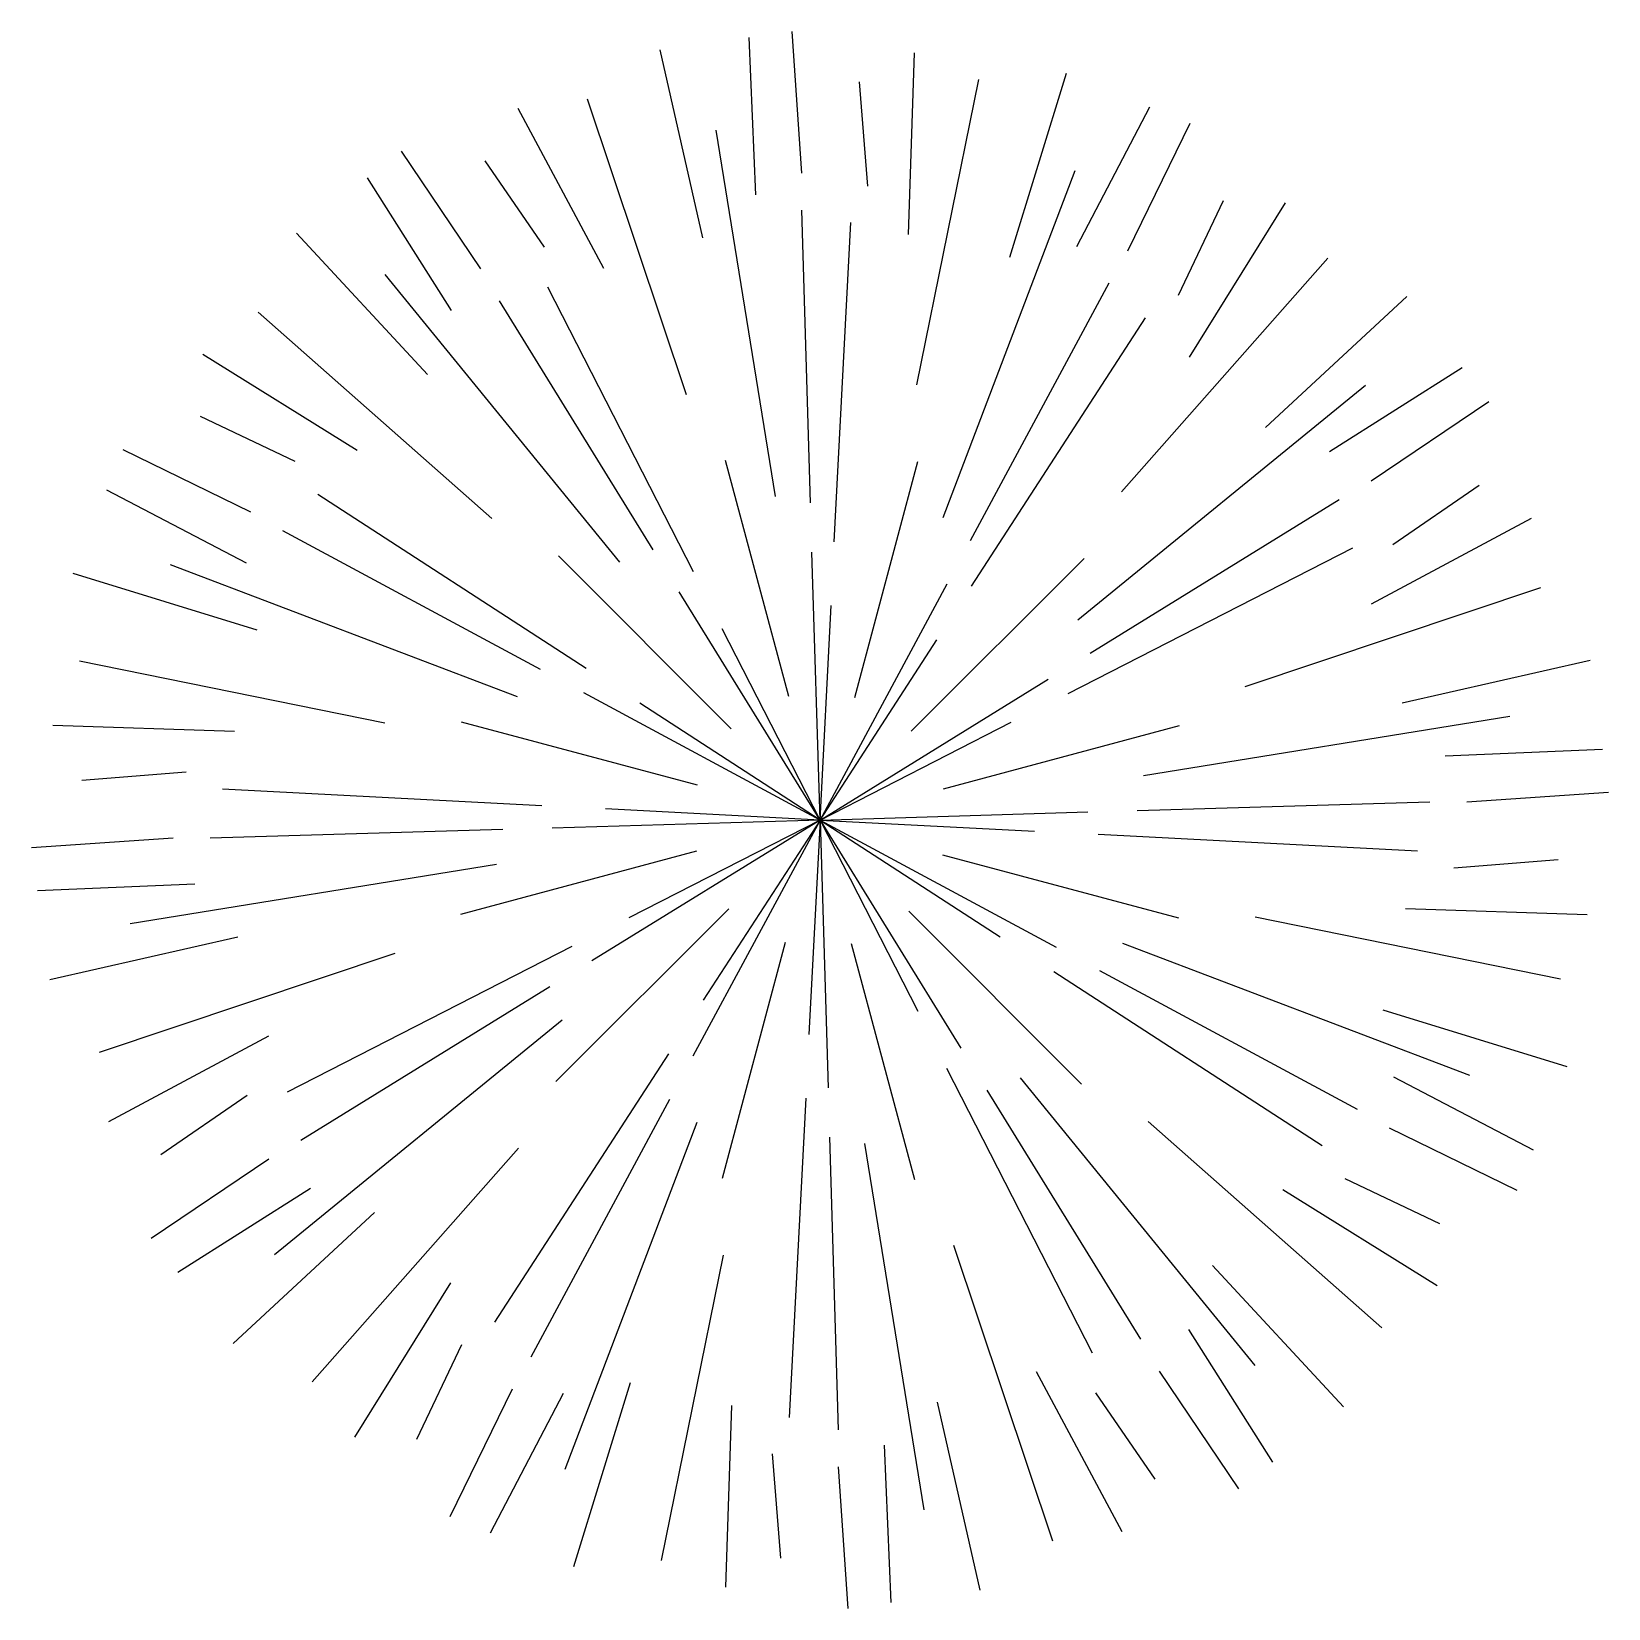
# Model space of a CAD drawing. Extents: x -5.9 to 5.9, y -5.9 to 5.9.
import ezdxf

# ---------------------------------------------------------------- set-up
doc = ezdxf.new("R2010")
doc.units = 0
doc.layers.get('0').update_dxf_attribs({"color": 94, "linetype": 'CONTINUOUS'})

msp = doc.modelspace()

# ---------------------------------------------------------------- linework, layer by layer
at = {"color": 0}
for p, q in [((-0.135, 4.832), (-0.209, 5.89)), ((-0.48, 4.671), (-0.53, 5.844)), ((-0.875, 4.349), (-1.195, 5.752)), ((0.662, 4.374), (0.705, 5.73)), ((1.417, 4.204), (1.841, 5.579)), ((0.358, 4.735), (0.296, 5.514)), ((0.724, 3.25), (1.187, 5.531)), ((-1.614, 4.119), (-2.254, 5.315)), ((-0.998, 3.176), (-1.737, 5.384)), ((1.919, 4.285), (2.463, 5.326)), ((2.299, 4.252), (2.764, 5.205)), ((-0.332, 2.417), (-0.776, 5.154)), ((-2.533, 4.117), (-3.126, 4.996)), ((-2.057, 4.28), (-2.501, 4.924)), ((0.921, 2.259), (1.905, 4.851)), ((-2.752, 3.805), (-3.381, 4.796)), ((2.678, 3.921), (3.014, 4.627)), ((2.76, 3.457), (3.476, 4.61)), ((-0.07, 2.369), (-0.135, 4.556)), ((-2.932, 3.329), (-3.911, 4.384)), ((0.107, 2.078), (0.23, 4.464)), ((2.252, 2.452), (3.794, 4.196)), ((-1.496, 1.927), (-3.249, 4.076)), ((1.124, 2.087), (2.161, 4.013)), ((-0.946, 1.853), (-2.033, 3.981)), ((3.329, 2.932), (4.384, 3.911)), ((-2.452, 2.252), (-4.196, 3.794)), ((-1.246, 2.017), (-2.395, 3.878)), ((1.132, 1.746), (2.431, 3.751)), ((-3.457, 2.76), (-4.61, 3.476)), ((3.805, 2.752), (4.796, 3.381)), ((1.927, 1.496), (4.076, 3.249)), ((4.117, 2.533), (4.996, 3.126)), ((-3.921, 2.678), (-4.627, 3.014)), ((-4.252, 2.299), (-5.205, 2.764)), ((-0.234, 0.922), (-0.706, 2.685)), ((0.259, 0.916), (0.731, 2.679)), ((4.28, 2.057), (4.924, 2.501)), ((-4.285, 1.919), (-5.326, 2.463)), ((-1.746, 1.132), (-3.751, 2.431)), ((2.017, 1.246), (3.878, 2.395)), ((4.119, 1.614), (5.315, 2.254)), ((-2.087, 1.124), (-4.013, 2.161)), ((1.853, 0.946), (3.981, 2.033)), ((-2.259, 0.921), (-4.851, 1.905)), ((-0.664, 0.682), (-1.954, 1.973)), ((0, 0), (-0.06, 2.001)), ((0.682, 0.664), (1.973, 1.954)), ((-4.204, 1.417), (-5.579, 1.841)), ((0, 0), (-1.052, 1.704)), ((0, 0), (0.949, 1.763)), ((3.176, 0.998), (5.384, 1.737)), ((0, 0), (0.083, 1.602)), ((0, 0), (-0.73, 1.429)), ((0, 0), (0.873, 1.346)), ((-3.25, 0.724), (-5.531, 1.187)), ((4.349, 0.875), (5.752, 1.195)), ((0, 0), (-1.763, 0.949)), ((0, 0), (1.704, 1.052)), ((0, 0), (-1.346, 0.873)), ((-0.916, 0.259), (-2.679, 0.731)), ((0, 0), (1.429, 0.73)), ((2.417, 0.332), (5.154, 0.776)), ((-4.374, 0.662), (-5.73, 0.705)), ((0.922, 0.234), (2.685, 0.706)), ((4.671, 0.48), (5.844, 0.53)), ((-4.735, 0.358), (-5.514, 0.296)), ((-2.078, 0.107), (-4.464, 0.23)), ((2.369, 0.07), (4.556, 0.135)), ((4.832, 0.135), (5.89, 0.209)), ((0, 0), (-2.001, -0.06)), ((0, 0), (-1.704, -1.052)), ((0, 0), (-1.602, 0.083)), ((0, 0), (-1.429, -0.73)), ((0, 0), (-0.949, -1.763)), ((0, 0), (-0.873, -1.346)), ((0, 0), (-0.083, -1.602)), ((0, 0), (2.001, 0.06)), ((0, 0), (1.602, -0.083)), ((0, 0), (1.763, -0.949)), ((-2.369, -0.07), (-4.556, -0.135)), ((0, 0), (0.73, -1.429)), ((0, 0), (0.06, -2.001)), ((0, 0), (1.346, -0.873)), ((0, 0), (1.052, -1.704)), ((2.078, -0.107), (4.464, -0.23)), ((-4.832, -0.135), (-5.89, -0.209)), ((-0.922, -0.234), (-2.685, -0.706)), ((-2.417, -0.332), (-5.154, -0.776)), ((0.916, -0.259), (2.679, -0.731)), ((4.735, -0.358), (5.514, -0.296)), ((-4.671, -0.48), (-5.844, -0.53)), ((-0.682, -0.664), (-1.973, -1.954)), ((0.664, -0.682), (1.954, -1.973)), ((4.374, -0.662), (5.73, -0.705)), ((3.25, -0.724), (5.531, -1.187)), ((-4.349, -0.875), (-5.752, -1.195)), ((-0.259, -0.916), (-0.731, -2.679)), ((0.234, -0.922), (0.706, -2.685)), ((2.259, -0.921), (4.851, -1.905)), ((-3.176, -0.998), (-5.384, -1.737)), ((-1.853, -0.946), (-3.981, -2.033)), ((1.746, -1.132), (3.751, -2.431)), ((2.087, -1.124), (4.013, -2.161)), ((-2.017, -1.246), (-3.878, -2.395)), ((-1.927, -1.496), (-4.076, -3.249)), ((4.204, -1.417), (5.579, -1.841)), ((-4.119, -1.614), (-5.315, -2.254)), ((-1.132, -1.746), (-2.431, -3.751)), ((0.946, -1.853), (2.033, -3.981)), ((1.496, -1.927), (3.249, -4.076)), ((4.285, -1.919), (5.326, -2.463)), ((-4.28, -2.057), (-4.924, -2.501)), ((-1.124, -2.087), (-2.161, -4.013)), ((-0.107, -2.078), (-0.23, -4.464)), ((1.246, -2.017), (2.395, -3.878)), ((-0.921, -2.259), (-1.905, -4.851)), ((2.452, -2.252), (4.196, -3.794)), ((4.252, -2.299), (5.205, -2.764)), ((-2.252, -2.452), (-3.794, -4.196)), ((0.07, -2.369), (0.135, -4.556)), ((0.332, -2.417), (0.776, -5.154)), ((-4.117, -2.533), (-4.996, -3.126)), ((3.921, -2.678), (4.627, -3.014)), ((-3.805, -2.752), (-4.796, -3.381)), ((3.457, -2.76), (4.61, -3.476)), ((-3.329, -2.932), (-4.384, -3.911)), ((0.998, -3.176), (1.737, -5.384)), ((-0.724, -3.25), (-1.187, -5.531)), ((2.932, -3.329), (3.911, -4.384)), ((-2.76, -3.457), (-3.476, -4.61)), ((2.752, -3.805), (3.381, -4.796)), ((-2.678, -3.921), (-3.014, -4.627)), ((1.614, -4.119), (2.254, -5.315)), ((2.533, -4.117), (3.126, -4.996)), ((-1.417, -4.204), (-1.841, -5.579)), ((-2.299, -4.252), (-2.764, -5.205)), ((-1.919, -4.285), (-2.463, -5.326)), ((0.875, -4.349), (1.195, -5.752)), ((2.057, -4.28), (2.501, -4.924)), ((-0.662, -4.374), (-0.705, -5.73)), ((0.48, -4.671), (0.53, -5.844)), ((-0.358, -4.735), (-0.296, -5.514)), ((0.135, -4.832), (0.209, -5.89))]:
    msp.add_line(p, q, dxfattribs=at)

doc.saveas('drawing.dxf')
